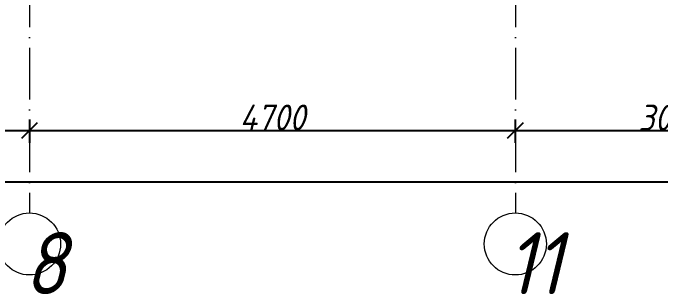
# Model space of a CAD drawing. Header units: millimetres. Extents: x -606178 to 312196, y -19338 to 632709.
# Drawn here: x -412741 to -406481, y 503901 to 506620 of the extents above; entities that cross this region are included whole.
import ezdxf

# ---------------------------------------------------------------- set-up
doc = ezdxf.new("R2010")
doc.units = ezdxf.units.MM
doc.linetypes.add('50_200_ШТРИХ_1Т_ш5_п1_п1_', pattern=[700, 500, -100, 0, -100])
for name, color, linetype, lineweight in [('A-____-____-DIMS', 7, 'Continuous', 9), ('S-GRID-____-IDEN', 7, 'Continuous', 9), ('S-GRID-____-OTLN-1', 7, '50_200_ШТРИХ_1Т_ш5_п1_п1_', 9)]:
    doc.layers.add(name, color=color, linetype=linetype, lineweight=lineweight)
doc.styles.add('ISOCPEUR_I_9', font='isocpeui.ttf', dxfattribs={"width": 0.9, "height": 250})
doc.dimstyles.new('ISO-2_5_0_9К_БОЛЬШОЙ_ОСИ', dxfattribs={"dimscale": 304.8, "dimtxt": 248.995294, "dimasz": 0.492126, "dimexe": 0.393701, "dimexo": 0, "dimgap": 0, "dimtad": 1, "dimdec": 0, "dimzin": 0, "dimdsep": 46, "dimtxsty": 'ISOCPEUR_I_9', "dimblk1": 'OBLIQUE', "dimblk2": 'OBLIQUE', "dimsah": 1, "dimcen": 0.09, "dimdle": 0.393701, "dimazin": 0, "dimtfac": 1, "dimtdec": 4, "dimtix": 1, "dimtmove": 0, "dimatfit": 3, "dimfxl": 1, "dimtvp": 1, "dimtolj": 1, "dimtzin": 0, "dimarcsym": 2})

# ---------------------------------------------------------------- blocks, each defined once
blk = doc.blocks.new('Ось сетки - Круг_Ø6_00__ISO-2_5_0_9K_-25732049-АР1_План отверстий 1 этажа в осях 1-64_Ю-ЯЯ')
at = {"layer": 'S-GRID-____-IDEN'}
blk.add_circle((0, 0), 3, dxfattribs=at)
blk = doc.blocks.new('_Oblique')
at = {"color": 0, "linetype": 'ByBlock', "lineweight": -2}
blk.add_line((-0.5, -0.5), (0.5, 0.5), dxfattribs=at)
blk = doc.blocks.new('*D4327')
at = {"layer": 'A-____-____-DIMS', "color": 0, "lineweight": -2, "transparency": 16777216}
for p, q in [((-415980.8, 505588.8), (-415980.8, 505362.7)), ((-412580.8, 505588.8), (-412580.8, 505362.7)), ((-416100.8, 505482.7), (-412460.8, 505482.7))]:
    blk.add_line(p, q, dxfattribs=at)
at = {"layer": 'Defpoints', "color": 0, "transparency": 16777216}
for p in [(-415980.8, 505588.8), (-412580.8, 505588.8), (-412580.8, 505482.7)]:
    blk.add_point(p, dxfattribs=at)
at = {"layer": 'A-____-____-DIMS', "color": 0, "lineweight": -2, "transparency": 16777216, "xscale": 150, "yscale": 150, "zscale": 150, "rotation": 180}
blk.add_blockref('_Oblique', (-415980.8, 505482.7), dxfattribs=at)
at = {"layer": 'A-____-____-DIMS', "color": 0, "lineweight": -2, "transparency": 16777216, "xscale": 150, "yscale": 150, "zscale": 150}
blk.add_blockref('_Oblique', (-412580.8, 505482.7), dxfattribs=at)
at = {"layer": 'A-____-____-DIMS', "color": 0, "transparency": 16777216, "insert": (-414280.8, 505607.7), "char_height": 250, "width": 781.462, "attachment_point": 5, "style": 'ISOCPEUR_I_9'}
blk.add_mtext('\\A1;3400', dxfattribs=at)
blk = doc.blocks.new('*D4328')
at = {"layer": 'A-____-____-DIMS', "color": 0, "lineweight": -2, "transparency": 16777216}
for p, q in [((-412580.8, 505588.8), (-412580.8, 505362.7)), ((-407880.8, 505588.8), (-407880.8, 505362.7)), ((-412700.8, 505482.7), (-407760.8, 505482.7))]:
    blk.add_line(p, q, dxfattribs=at)
at = {"layer": 'Defpoints', "color": 0, "transparency": 16777216}
for p in [(-412580.8, 505588.8), (-407880.8, 505588.8), (-407880.8, 505482.7)]:
    blk.add_point(p, dxfattribs=at)
at = {"layer": 'A-____-____-DIMS', "color": 0, "lineweight": -2, "transparency": 16777216, "xscale": 150, "yscale": 150, "zscale": 150, "rotation": 180}
blk.add_blockref('_Oblique', (-412580.8, 505482.7), dxfattribs=at)
at = {"layer": 'A-____-____-DIMS', "color": 0, "lineweight": -2, "transparency": 16777216, "xscale": 150, "yscale": 150, "zscale": 150}
blk.add_blockref('_Oblique', (-407880.8, 505482.7), dxfattribs=at)
at = {"layer": 'A-____-____-DIMS', "color": 0, "transparency": 16777216, "insert": (-410230.8, 505609.3), "char_height": 250, "width": 781.462, "attachment_point": 5, "style": 'ISOCPEUR_I_9'}
blk.add_mtext('\\A1;4700', dxfattribs=at)
blk = doc.blocks.new('*D4329')
at = {"layer": 'A-____-____-DIMS', "color": 0, "lineweight": -2, "transparency": 16777216}
for p, q in [((-407880.8, 505588.8), (-407880.8, 505362.7)), ((-404880.8, 505588.8), (-404880.8, 505362.7)), ((-408000.8, 505482.7), (-404760.8, 505482.7))]:
    blk.add_line(p, q, dxfattribs=at)
at = {"layer": 'Defpoints', "color": 0, "transparency": 16777216}
for p in [(-407880.8, 505588.8), (-404880.8, 505588.8), (-404880.8, 505482.7)]:
    blk.add_point(p, dxfattribs=at)
at = {"layer": 'A-____-____-DIMS', "color": 0, "lineweight": -2, "transparency": 16777216, "xscale": 150, "yscale": 150, "zscale": 150, "rotation": 180}
blk.add_blockref('_Oblique', (-407880.8, 505482.7), dxfattribs=at)
at = {"layer": 'A-____-____-DIMS', "color": 0, "lineweight": -2, "transparency": 16777216, "xscale": 150, "yscale": 150, "zscale": 150}
blk.add_blockref('_Oblique', (-404880.8, 505482.7), dxfattribs=at)
at = {"layer": 'A-____-____-DIMS', "color": 0, "transparency": 16777216, "insert": (-406380.8, 505607.7), "char_height": 250, "width": 758.478, "attachment_point": 5, "style": 'ISOCPEUR_I_9'}
blk.add_mtext('\\A1;3000', dxfattribs=at)
blk = doc.blocks.new('*D4410')
at = {"layer": 'A-____-____-DIMS', "color": 0, "lineweight": -2, "transparency": 16777216}
for p, q in [((-428180.8, 505092), (-428180.8, 504865.9)), ((-354780.8, 505092), (-354780.8, 504865.9)), ((-428300.8, 504985.9), (-354660.8, 504985.9))]:
    blk.add_line(p, q, dxfattribs=at)
at = {"layer": 'Defpoints', "color": 0, "transparency": 16777216}
for p in [(-428180.8, 505092), (-354780.8, 505092), (-354780.8, 504985.9)]:
    blk.add_point(p, dxfattribs=at)
at = {"layer": 'A-____-____-DIMS', "color": 0, "lineweight": -2, "transparency": 16777216, "xscale": 150, "yscale": 150, "zscale": 150, "rotation": 180}
blk.add_blockref('_Oblique', (-428180.8, 504985.9), dxfattribs=at)
at = {"layer": 'A-____-____-DIMS', "color": 0, "lineweight": -2, "transparency": 16777216, "xscale": 150, "yscale": 150, "zscale": 150}
blk.add_blockref('_Oblique', (-354780.8, 504985.9), dxfattribs=at)
at = {"layer": 'A-____-____-DIMS', "color": 0, "transparency": 16777216, "insert": (-391480.8, 505112.5), "char_height": 250, "width": 971.082, "attachment_point": 5, "style": 'ISOCPEUR_I_9'}
blk.add_mtext('\\A1;73400', dxfattribs=at)

msp = doc.modelspace()

# ---------------------------------------------------------------- linework, layer by layer
at = {"layer": 'S-GRID-____-OTLN-1'}
for p, q in [((-412580.7712, 542687.1106), (-412580.7712, 504685.847)), ((-407880.7712, 542687.1106), (-407880.7712, 504685.847))]:
    msp.add_line(p, q, dxfattribs=at)

# ---------------------------------------------------------------- block references
at = {"layer": 'S-GRID-____-IDEN', "xscale": 99.99999999999993, "yscale": 99.99999999999993, "zscale": 99.99999999999993, "rotation": 180}
for p in [(-412580.7712, 504385.847), (-407880.7712, 504385.847)]:
    msp.add_blockref('Ось сетки - Круг_Ø6_00__ISO-2_5_0_9K_-25732049-АР1_План отверстий 1 этажа в осях 1-64_Ю-ЯЯ', p, dxfattribs=at)

# ---------------------------------------------------------------- texts
at = {"layer": 'S-GRID-____-IDEN', "char_height": 600, "attachment_point": 1, "style": 'ISOCPEUR_I_9'}
for s, insert, width in [('\\fISOCPEUR|b0|i1|c204|p34|;\\W.9;8', (-412631.8929, 504499.7806), 202.02525), ('11', (-407967.4429, 504499.7806), 288.6075)]:
    msp.add_mtext(s, dxfattribs=dict(at, insert=insert, width=width))

# ---------------------------------------------------------------- dimensions: what is measured, and where the dimension line sits
at = {"layer": 'A-____-____-DIMS'}
for base, p1, p2, override, picture, middle in [((-412580.7712, 505482.7262), (-415980.7712, 505588.7923), (-412580.7712, 505588.7923), {"dimpost": '<>', "dimfxl": 3400}, '*D4327', (-414280.7712, 505607.7262)), ((-407880.7712, 505482.7262), (-412580.7712, 505588.7923), (-407880.7712, 505588.7923), {"dimpost": '<>', "dimfxl": 4700}, '*D4328', (-410230.7712, 505609.3361)), ((-404880.7712, 505482.7262), (-407880.7712, 505588.7923), (-404880.7712, 505588.7923), {"dimpost": '<>', "dimfxl": 3000}, '*D4329', (-406380.7712, 505607.7262)), ((-354780.7712, 504985.926), (-428180.7712, 505091.992), (-354780.7712, 505091.992), {"dimpost": '<>', "dimfxl": 73400}, '*D4410', (-391480.7712, 505112.5358))]:
    dim = msp.add_linear_dim(base=base, p1=p1, p2=p2, dimstyle='ISO-2_5_0_9К_БОЛЬШОЙ_ОСИ', override=override, dxfattribs=at)
    dim.commit()
    dim.dimension.update_dxf_attribs({"geometry": picture, "text_midpoint": middle})

doc.saveas('drawing.dxf')
